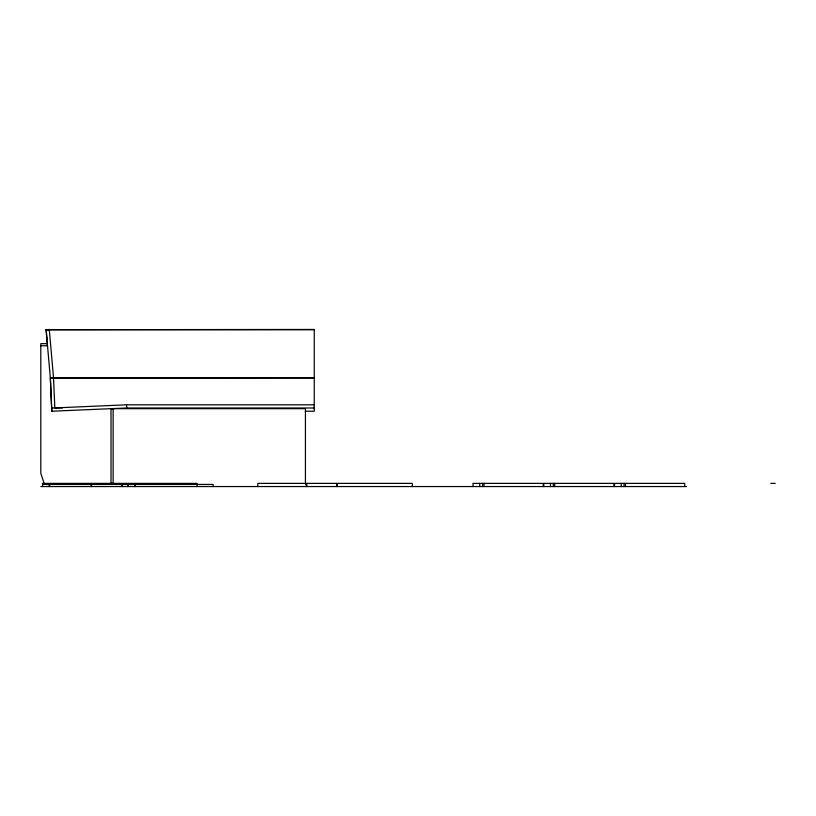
<?xml version="1.0" encoding="UTF-8"?>
<svg xmlns="http://www.w3.org/2000/svg" width="816" height="816" viewBox="0 0 816 816"><rect width="100%" height="100%" fill="white"/><g stroke="black" fill="none" stroke-linecap="round" stroke-linejoin="round"><path stroke-width="1.22" d="M314.252 407.99L126.694 407.99L51.785 411.223L50.357 378.083L46.104 329.725L314.252 329.45L314.252 411.223L305.327 411.223M47.328 343.352L46.124 329.725L49.276 329.45L53.53 377.777L314.252 377.777M51.785 411.223L50.337 378.053L53.499 377.777M50.357 378.083L314.252 377.951M51.653 408.051L126.551 404.818L314.252 404.818M46.124 329.725L314.252 329.725M40.8 345.77L47.512 345.77M62.455 407.908L54.825 407.908L53.53 377.951M770.794 483.378L775.2 483.378M42.565 484.439L49.093 484.439L49.093 486.55M40.8 486.55L686.491 486.55M44.003 482.939L40.8 473.321L40.8 343.658L47.328 343.658L47.328 345.77M126.551 404.818L126.694 407.99M684.726 486.55L684.726 483.378L614.509 483.378L614.509 486.55M625.495 483.378L625.495 486.55M624.046 483.378L624.046 486.55M621.221 483.378L621.221 486.55M613.979 486.55L613.979 483.378L543.762 483.378L543.762 486.55M554.747 483.378L554.747 486.55M553.299 483.378L553.299 486.55M550.484 483.378L550.484 486.55M543.242 486.55L543.242 483.378L473.025 483.378L473.025 486.55M484.01 483.378L484.01 486.55M482.562 483.378L482.562 486.55M479.737 483.378L479.737 486.55M412.335 486.55L412.335 483.378L337.355 483.378L337.355 486.55M336.824 486.55L336.824 483.378L306.836 483.378L306.836 486.55M306.306 486.55L306.306 483.378L257.795 483.378L257.795 486.55M305.429 484.041L305.429 408.663L111.017 408.663L111.017 484.041M213.16 486.55L213.16 484.439L135.272 484.439L135.272 486.55M197.105 486.55L197.105 483.378L122.125 483.378L122.125 486.55M134.66 486.55L134.66 484.439L128.132 484.439L128.132 486.55M127.602 486.55L127.602 484.439L49.715 484.439L49.715 486.55M121.594 486.55L121.594 483.378L91.606 483.378L91.606 486.55M113.128 408.663L113.128 484.041M91.076 486.55L91.076 483.378L42.565 483.378L42.565 486.55"/></g></svg>
